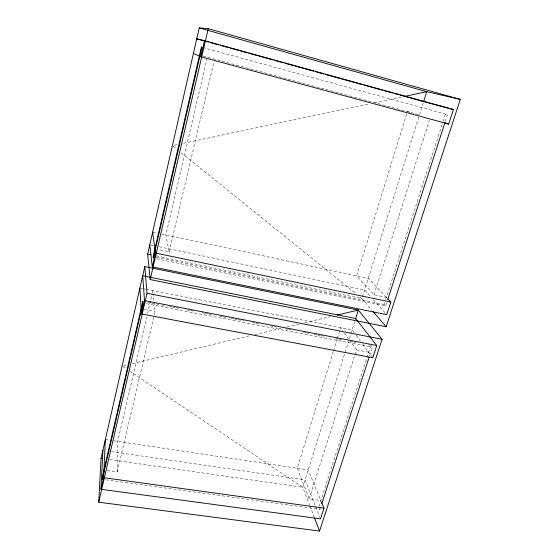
<?xml version="1.0" encoding="UTF-8"?>
<svg xmlns="http://www.w3.org/2000/svg" width="559" height="559" viewBox="0 0 559 559"><rect width="100%" height="100%" fill="white"/><g stroke="black" fill="none" stroke-linecap="round" stroke-linejoin="round"><path stroke-width="0.42" stroke-dasharray="2.79 2.1" d="M107.272 470.573L117.215 471.964L117.697 441.386L146.737 316.855M147.527 313.466L152.076 293.978M152.272 293.133L152.866 290.589L153.131 293.091M207.096 58.031L165.848 234.913L169.146 251.823L158.274 249.545M117.215 471.964L154.074 315.695M154.277 314.843L155.081 311.447L153.215 293.929M169.146 251.823L214.356 60.169M333.248 351.702L297.276 468.26L309.162 498.928L320.845 500.571M333.506 350.87L337.105 339.215M337.356 338.384L340.704 327.56L342.674 330.341M406.589 114.078L356.663 275.846L373.971 294.747L386.374 297.346M354.685 321.704L302.789 487.336L309.616 505.14M362.449 296.913L423.38 102.444M309.162 498.928L354.644 355.643M354.909 354.811L356.481 349.843L350.563 341.486M373.971 294.747L429.333 120.346M318.889 506.629L370.903 345.315L368.332 344.819M386.695 302.824L385.619 306.136L384.075 304.459L385.41 300.323M385.682 299.491L442.847 122.211M443.063 121.527L445.467 114.078L447.514 114.665L445.369 121.296M105.777 479.804L319.958 509.284L321.292 505.147M369.674 355.475L372.35 347.202L370.903 345.315M123.818 365.621L127.214 364.817M132.315 363.609L250.425 335.624M254.673 334.617L281.009 328.371M286.956 326.959L298.855 324.143M304.802 322.732L330.292 316.694M174.094 145.249L177.51 144.522M183.485 143.258L368.702 103.995M374.684 102.73L401.991 96.938M109.69 459.561L302.789 487.336L130.065 371.365M111.527 451.616L305.109 479.936L315.346 505.874M105.351 439.542L109.669 440.185M113.582 440.771L308.247 469.902L321.334 501.751M144.404 309.413L155.081 311.447M356.481 349.843L368.695 352.17M146.381 303.712L372.35 347.202M147.988 302.293L150.56 302.789M151.419 302.957L160.852 304.774M161.705 304.941L164.276 305.438M169.426 306.43L171.997 306.926M172.85 307.094L175.421 307.59M176.281 307.75L178.852 308.254M187.426 309.903L189.997 310.399M190.857 310.566L193.428 311.063M202.002 312.719L204.573 313.215M205.433 313.382L208.004 313.878M208.863 314.039L211.435 314.535M220.008 316.191L222.58 316.687M223.439 316.855L226.011 317.351M231.153 318.344L233.725 318.84M234.584 319.007L237.156 319.503M238.015 319.664L244.017 320.824M252.591 322.48L255.163 322.976M256.015 323.144L258.586 323.64M270.591 325.953L273.162 326.449M274.022 326.617L276.593 327.113M285.167 328.769L287.738 329.265M288.598 329.433L291.169 329.929M303.174 332.242L305.745 332.738M306.605 332.905L309.176 333.402M314.319 334.394L316.89 334.89M317.75 335.058L320.321 335.554M321.18 335.714L323.752 336.211M335.756 338.53L338.328 339.027M339.18 339.194L341.752 339.69M350.325 341.346L352.904 341.842M353.756 342.003L356.328 342.499M140.763 288.206L142.475 288.542M143.146 288.675L145.571 289.157M146.381 289.317L352.142 329.81L354.21 332.605M156.737 258.838L385.619 306.136M156.185 255.875L361.932 298.576L372.07 310.378M156.541 257.336L384.075 304.459M150.63 244.947L153.187 245.485M159.154 246.743L364.622 289.981L371.029 297.129M152.663 232.09L157.61 233.145M161.726 234.032L368.269 278.333L387.296 298.317M203.217 56.075L418.677 114.651M202.77 47.487L447.514 114.665M407.364 111.576L410.579 112.59M122.84 366.508L125.733 368.451M173.066 146.158L176.469 148.897M181.221 152.74L355.817 293.643M359.891 296.927L361.932 298.576M373.363 299.729L385.018 312.726M356.272 335.393L360.415 340.99M362.47 343.757L372.79 357.704M344.644 333.129L348.592 338.698M319.154 507.292L319.958 509.284M315.667 506.685L319.825 517.222M309.931 505.951L314.277 517.285"/><path stroke-width="0.84" d="M321.656 502.548L323.947 508.124L320.468 518.843L100.934 489.286L103.618 477.679L105.351 439.542M100.934 489.286L102.884 450.351M98.726 502.192L101.067 458.317L144.802 266.58L358.333 310.049L382.076 339.271L319.559 531.05L98.726 502.192L147.038 293.279L144.802 266.58M147.646 254.107L199.228 27.95L208.227 28.656L460.274 99.411L386.15 326.763L150.203 279.577L147.646 254.107L151.056 254.813M141.42 313.955L144.501 300.616L142.706 275.769L355.685 318.511L376.752 345.504L372.79 357.704L141.42 313.955L139.904 288.039M387.89 298.939L390.86 302.063L386.765 314.675L152.3 266.853L155.493 253.031L152.663 232.09M204.531 40.66L453.384 109.522L448.667 124.042L200.814 56.759L204.531 40.66L196.74 38.857L208.5 42.114M150.203 279.577L208.227 28.656M355.461 319.203L358.333 310.049L337.091 315.08M423.624 101.661L426.748 91.69L460.274 99.411M321.83 503.491L369.136 357.124M387.764 299.505L444.831 122.952M404.555 96.4L426.748 91.69L199.228 27.95M103.618 477.679L323.947 508.124M101.067 458.317L102.793 458.569M144.501 300.616L376.752 345.504M147.038 293.279L382.076 339.271M155.493 253.031L390.86 302.063M423.638 101.619L453.384 109.522M210.184 42.575L218.59 44.902M220.267 45.363L228.673 47.69M230.35 48.151L238.756 50.478M240.44 50.946L247.162 52.805M248.839 53.266L257.245 55.593M258.922 56.054L267.328 58.381M269.012 58.849L273.211 60.009M274.895 60.477L283.294 62.797M284.978 63.265L293.377 65.585M295.061 66.053L303.467 68.38M305.144 68.841L313.55 71.168M315.227 71.629L323.633 73.956M325.317 74.424L362.288 84.647M363.972 85.115L372.378 87.435M374.055 87.903L382.461 90.23M384.138 90.691L392.544 93.018M394.221 93.479L398.427 94.646M400.104 95.107L408.51 97.434M410.194 97.895L422.8 101.382M444.615 122.77L448.667 124.042M193.421 53.405L200.814 56.759M373.195 311.684L386.15 326.763M314.584 518.095L319.559 531.05M149.777 244.765L152.3 266.853M102.451 476.666L102.325 479.329L142.957 303.055L142.845 301.301L102.451 476.666M201.401 47.089L153.131 256.63L153.32 258.132L201.932 47.256L201.401 47.089"/></g></svg>
